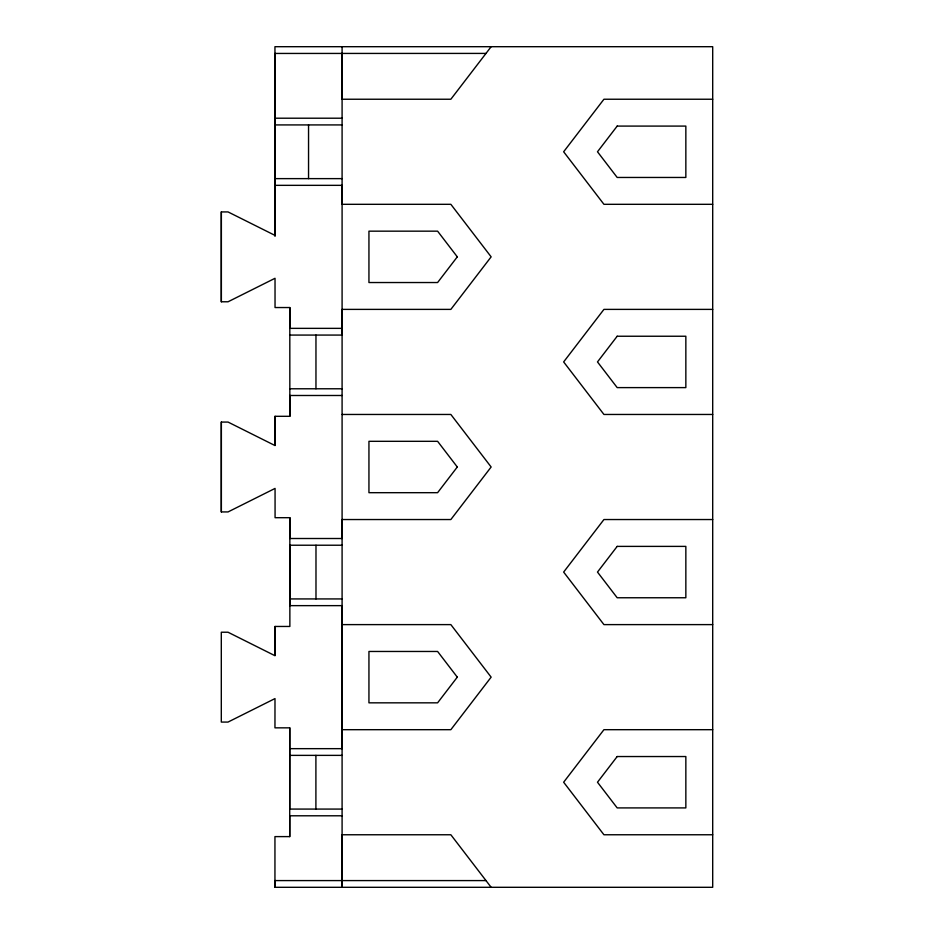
<?xml version="1.0" encoding="UTF-8"?>
<svg xmlns="http://www.w3.org/2000/svg" width="934" height="934" viewBox="0 0 934 934"><rect width="100%" height="100%" fill="white"/><g stroke="black" fill="none" stroke-linecap="round" stroke-linejoin="round"><path stroke-width="1.4" d="M275.086 185.341L342.089 185.341L342.089 538.509L289.879 538.509L289.867 517.693L275.075 517.693L275.063 488.412L228.048 511.925L221.335 511.925L221.335 422.075L228.048 422.075L275.051 445.576L275.075 416.307L289.844 416.307L289.809 307.543L275.04 307.543L275.028 278.285L228.048 301.775L221.335 301.775L221.335 211.925L228.048 211.925L275.016 235.403L275.086 178.627M275.063 124.922L274.946 46.7L712.7 46.7L712.7 887.3L274.946 887.3L274.946 836.607L289.715 836.607L289.738 727.843L274.958 727.843L274.993 698.585L228.013 722.075L221.3 722.075L221.3 632.225L228.013 632.225L275.005 655.726L275.086 626.457L289.867 626.457L289.844 517.693M275.028 655.423L275.051 626.457M342.089 414.462L450.853 414.462L491.144 467L450.853 519.538L342.089 519.538L342.089 809.077L289.715 809.077L289.738 727.843M342.089 809.077L342.089 887.3L342.089 834.762L450.853 834.762L491.144 887.3M342.089 53.448L342.089 204.312L450.853 204.312L491.144 256.85L450.853 309.387L342.089 309.387L342.089 335.072L289.832 335.072M491.144 46.7L450.853 99.237L342.089 99.237L342.089 46.735M485.995 53.413L274.958 53.448L275.016 236.384M712.7 99.237L603.936 99.237L563.646 151.775L603.936 204.312L712.7 204.312M275.063 118.209L342.089 118.209M342.089 124.922L274.993 124.922L274.993 178.627L342.089 178.627M712.7 309.387L603.936 309.387L563.646 361.925L603.936 414.462L712.7 414.462M342.089 328.359L289.832 328.359L289.82 307.543M289.832 388.777L342.089 388.777M342.089 395.491L289.832 395.491L289.844 416.307M712.7 519.538L603.936 519.538L563.646 572.075L603.936 624.612L712.7 624.612M342.089 545.222L289.879 545.222L289.879 605.641L342.089 605.641L342.089 748.659L289.715 748.659M289.879 598.928L342.089 598.928M342.089 624.612L450.853 624.612L491.144 677.15L450.853 729.688L342.089 729.688M712.7 729.688L603.936 729.688L563.646 782.225L603.936 834.762L712.7 834.762M289.715 755.372L342.089 755.372M342.089 815.791L289.715 815.791L289.715 836.607M485.995 880.587L274.946 880.587L274.946 887.3M275.04 416.307L275.051 445.273M315.961 335.072L315.961 388.777M315.984 545.222L315.984 598.928M315.902 755.372L315.902 809.077M308.547 124.922L308.547 178.627M221.335 211.925L221.335 301.775M221.335 422.075L221.335 511.925M457.298 256.85L437.602 282.535L368.942 282.535L368.942 231.165L437.602 231.165L457.298 256.85M617.187 126.09L597.491 151.775L617.187 177.46L685.848 177.46L685.848 126.09L617.187 126.09M457.298 467L437.602 492.685L368.942 492.685L368.942 441.315L437.602 441.315L457.298 467M617.187 336.24L597.491 361.925L617.187 387.61L685.848 387.61L685.848 336.24L617.187 336.24M457.298 677.15L437.602 702.835L368.942 702.835L368.942 651.465L437.602 651.465L457.298 677.15M617.187 546.39L597.491 572.075L617.187 597.76L685.848 597.76L685.848 546.39L617.187 546.39M617.187 756.54L597.491 782.225L617.187 807.91L685.848 807.91L685.848 756.54L617.187 756.54"/></g></svg>
